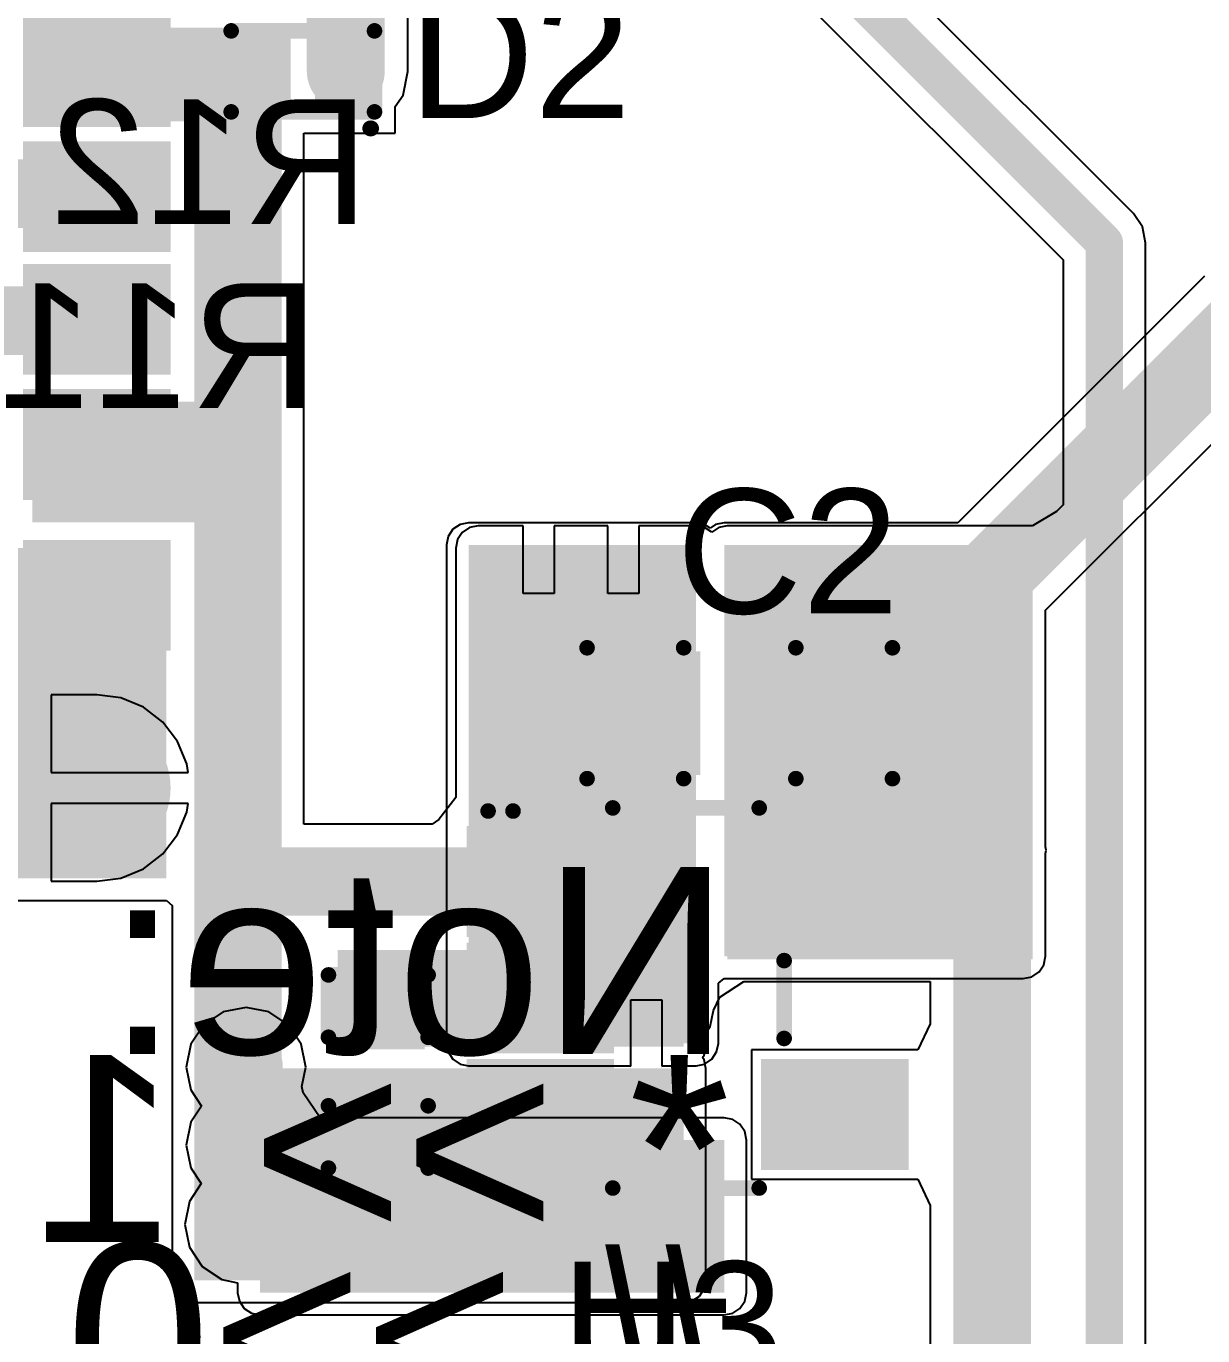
# Model space of a CAD drawing. Header units: millimetres. Extents: x -0.71 to 2.98, y -0.65 to 2.9.
# Drawn here: x -0.353 to 0.0246, y 0.8152 to 1.2355 of the extents above; entities that cross this region are included whole.
import ezdxf

# ---------------------------------------------------------------- set-up
doc = ezdxf.new("R2010")
doc.units = ezdxf.units.MM
doc.header["$MEASUREMENT"] = 0
for name, color, linetype in [('BottomLayer', 5, 'Continuous'), ('BottomOverlay', 54, 'Continuous'), ('BottomSolder', 6, 'Continuous'), ('Mechanical2', 216, 'Continuous'), ('MultiLayer', 9, 'Continuous'), ('PadHoleLayer', 156, 'Continuous'), ('TopLayer', 1, 'Continuous'), ('TopOverlay', 2, 'Continuous'), ('TopPaste', 8, 'Continuous'), ('TopSolder', 216, 'Continuous'), ('ViaHoleLayer', 16, 'Continuous')]:
    doc.layers.add(name, color=color, linetype=linetype)
doc.styles.add('Arial', font='', dxfattribs={"height": 0.2})
doc.styles.get('Arial').set_extended_font_data('Arial')

# ---------------------------------------------------------------- blocks, each defined once
blk = doc.blocks.new('U262_061N_4BVC11_192')
at = {"layer": 'BottomLayer'}
h = blk.add_hatch(color=5, dxfattribs=at)
edge = h.paths.add_edge_path()
edge.add_arc((-0.17008, 0.04429), 0.01969, 180, 360)
edge.add_line((-0.15039, 0.04429), (-0.15039, 0.08366))
edge.add_arc((-0.17008, 0.08366), 0.01969, 0, 180)
edge.add_line((-0.18976, 0.08366), (-0.18976, 0.04429))
h = blk.add_hatch(color=5, dxfattribs=at)
edge = h.paths.add_edge_path()
edge.add_arc((0.17008, 0.08366), 0.01969, 0, 180)
edge.add_line((0.15039, 0.08366), (0.15039, 0.04429))
edge.add_arc((0.17008, 0.04429), 0.01969, 180, 360)
edge.add_line((0.18976, 0.04429), (0.18976, 0.08366))
h = blk.add_hatch(color=5, dxfattribs=at)
edge = h.paths.add_edge_path()
edge.add_arc((-0.17008, -0.10335), 0.01969, 180, 360)
edge.add_line((-0.15039, -0.10335), (-0.15039, -0.06398))
edge.add_arc((-0.17008, -0.06398), 0.01969, 0, 180)
edge.add_line((-0.18976, -0.06398), (-0.18976, -0.10335))
h = blk.add_hatch(color=5, dxfattribs=at)
edge = h.paths.add_edge_path()
edge.add_arc((0.17008, -0.06398), 0.01969, 0, 180)
edge.add_line((0.15039, -0.06398), (0.15039, -0.10335))
edge.add_arc((0.17008, -0.10335), 0.01969, 180, 360)
edge.add_line((0.18976, -0.10335), (0.18976, -0.06398))
at = {"layer": 'BottomSolder'}
h = blk.add_hatch(color=6, dxfattribs=at)
edge = h.paths.add_edge_path()
edge.add_arc((-0.17008, 0.04429), 0.02369, 180, 360)
edge.add_line((-0.14639, 0.04429), (-0.14639, 0.08366))
edge.add_arc((-0.17008, 0.08366), 0.02369, 0, 180)
edge.add_line((-0.19376, 0.08366), (-0.19376, 0.04429))
h = blk.add_hatch(color=6, dxfattribs=at)
edge = h.paths.add_edge_path()
edge.add_arc((0.17008, 0.08366), 0.02369, 0, 180)
edge.add_line((0.14639, 0.08366), (0.14639, 0.04429))
edge.add_arc((0.17008, 0.04429), 0.02369, 180, 360)
edge.add_line((0.19376, 0.04429), (0.19376, 0.08366))
h = blk.add_hatch(color=6, dxfattribs=at)
edge = h.paths.add_edge_path()
edge.add_arc((-0.17008, -0.10335), 0.02369, 180, 360)
edge.add_line((-0.14639, -0.10335), (-0.14639, -0.06398))
edge.add_arc((-0.17008, -0.06398), 0.02369, 0, 180)
edge.add_line((-0.19376, -0.06398), (-0.19376, -0.10335))
h = blk.add_hatch(color=6, dxfattribs=at)
edge = h.paths.add_edge_path()
edge.add_arc((0.17008, -0.06398), 0.02369, 0, 180)
edge.add_line((0.14639, -0.06398), (0.14639, -0.10335))
edge.add_arc((0.17008, -0.10335), 0.02369, 180, 360)
edge.add_line((0.19376, -0.10335), (0.19376, -0.06398))
at = {"layer": 'MultiLayer'}
h = blk.add_hatch(color=9, dxfattribs=at)
edge = h.paths.add_edge_path()
edge.add_arc((-0.17008, 0.04429), 0.01969, 180, 360)
edge.add_line((-0.15039, 0.04429), (-0.15039, 0.08366))
edge.add_arc((-0.17008, 0.08366), 0.01969, 0, 180)
edge.add_line((-0.18976, 0.08366), (-0.18976, 0.04429))
h = blk.add_hatch(color=9, dxfattribs=at)
edge = h.paths.add_edge_path()
edge.add_arc((0.17008, 0.08366), 0.01969, 0, 180)
edge.add_line((0.15039, 0.08366), (0.15039, 0.04429))
edge.add_arc((0.17008, 0.04429), 0.01969, 180, 360)
edge.add_line((0.18976, 0.04429), (0.18976, 0.08366))
h = blk.add_hatch(color=9, dxfattribs=at)
edge = h.paths.add_edge_path()
edge.add_arc((-0.17008, -0.10335), 0.01969, 180, 360)
edge.add_line((-0.15039, -0.10335), (-0.15039, -0.06398))
edge.add_arc((-0.17008, -0.06398), 0.01969, 0, 180)
edge.add_line((-0.18976, -0.06398), (-0.18976, -0.10335))
h = blk.add_hatch(color=9, dxfattribs=at)
edge = h.paths.add_edge_path()
edge.add_arc((0.17008, -0.06398), 0.01969, 0, 180)
edge.add_line((0.15039, -0.06398), (0.15039, -0.10335))
edge.add_arc((0.17008, -0.10335), 0.01969, 180, 360)
edge.add_line((0.18976, -0.10335), (0.18976, -0.06398))
at = {"layer": 'PadHoleLayer'}
h = blk.add_hatch(color=156, dxfattribs=at)
edge = h.paths.add_edge_path()
edge.add_arc((-0.17008, 0.04626), 0.00984, 180, 360)
edge.add_line((-0.16024, 0.04626), (-0.16024, 0.08169))
edge.add_arc((-0.17008, 0.08169), 0.00984, 0, 180)
edge.add_line((-0.17992, 0.08169), (-0.17992, 0.04626))
h = blk.add_hatch(color=156, dxfattribs=at)
edge = h.paths.add_edge_path()
edge.add_arc((0.17008, 0.04626), 0.00984, 180, 360)
edge.add_line((0.17992, 0.04626), (0.17992, 0.08169))
edge.add_arc((0.17008, 0.08169), 0.00984, 0, 180)
edge.add_line((0.16024, 0.08169), (0.16024, 0.04626))
h = blk.add_hatch(color=156, dxfattribs=at)
edge = h.paths.add_edge_path()
edge.add_arc((-0.17008, -0.10138), 0.00984, 180, 360)
edge.add_line((-0.16024, -0.10138), (-0.16024, -0.06594))
edge.add_arc((-0.17008, -0.06594), 0.00984, 0, 180)
edge.add_line((-0.17992, -0.06594), (-0.17992, -0.10138))
h = blk.add_hatch(color=156, dxfattribs=at)
edge = h.paths.add_edge_path()
edge.add_arc((0.17008, -0.10138), 0.00984, 180, 360)
edge.add_line((0.17992, -0.10138), (0.17992, -0.06594))
edge.add_arc((0.17008, -0.06594), 0.00984, 0, 180)
edge.add_line((0.16024, -0.06594), (0.16024, -0.10138))
at = {"layer": 'TopLayer'}
h = blk.add_hatch(color=1, dxfattribs=at)
edge = h.paths.add_edge_path()
edge.add_arc((-0.17008, 0.04429), 0.01969, 180, 360)
edge.add_line((-0.15039, 0.04429), (-0.15039, 0.08366))
edge.add_arc((-0.17008, 0.08366), 0.01969, 0, 180)
edge.add_line((-0.18976, 0.08366), (-0.18976, 0.04429))
for points in [[(-0.12205, 0.10335), (-0.09449, 0.10335), (-0.09449, 0.06398), (-0.12205, 0.06398)], [(-0.07362, 0.10335), (-0.04606, 0.10335), (-0.04606, 0.06398), (-0.07362, 0.06398)], [(-0.03346, 0.10335), (-0.00591, 0.10335), (-0.00591, 0.06398), (-0.03346, 0.06398)], [(0.03346, 0.06398), (0.00591, 0.06398), (0.00591, 0.10335), (0.03346, 0.10335)], [(0.07362, 0.06398), (0.04606, 0.06398), (0.04606, 0.10335), (0.07362, 0.10335)], [(0.09449, 0.10335), (0.12205, 0.10335), (0.12205, 0.06398), (0.09449, 0.06398)]]:
    blk.add_hatch(color=1, dxfattribs=at).paths.add_polyline_path(points)
h = blk.add_hatch(color=1, dxfattribs=at)
edge = h.paths.add_edge_path()
edge.add_arc((0.17008, 0.08366), 0.01969, 0, 180)
edge.add_line((0.15039, 0.08366), (0.15039, 0.04429))
edge.add_arc((0.17008, 0.04429), 0.01969, 180, 360)
edge.add_line((0.18976, 0.04429), (0.18976, 0.08366))
h = blk.add_hatch(color=1, dxfattribs=at)
edge = h.paths.add_edge_path()
edge.add_arc((-0.17008, -0.10335), 0.01969, 180, 360)
edge.add_line((-0.15039, -0.10335), (-0.15039, -0.06398))
edge.add_arc((-0.17008, -0.06398), 0.01969, 0, 180)
edge.add_line((-0.18976, -0.06398), (-0.18976, -0.10335))
h = blk.add_hatch(color=1, dxfattribs=at)
edge = h.paths.add_edge_path()
edge.add_arc((0.17008, -0.06398), 0.01969, 0, 180)
edge.add_line((0.15039, -0.06398), (0.15039, -0.10335))
edge.add_arc((0.17008, -0.10335), 0.01969, 180, 360)
edge.add_line((0.18976, -0.10335), (0.18976, -0.06398))
at = {"layer": 'TopPaste'}
for points in [[(-0.12205, 0.10335), (-0.09449, 0.10335), (-0.09449, 0.06398), (-0.12205, 0.06398)], [(-0.07362, 0.10335), (-0.04606, 0.10335), (-0.04606, 0.06398), (-0.07362, 0.06398)], [(-0.03346, 0.10335), (-0.00591, 0.10335), (-0.00591, 0.06398), (-0.03346, 0.06398)], [(0.03346, 0.06398), (0.00591, 0.06398), (0.00591, 0.10335), (0.03346, 0.10335)], [(0.07362, 0.06398), (0.04606, 0.06398), (0.04606, 0.10335), (0.07362, 0.10335)], [(0.09449, 0.10335), (0.12205, 0.10335), (0.12205, 0.06398), (0.09449, 0.06398)]]:
    blk.add_hatch(color=8, dxfattribs=at).paths.add_polyline_path(points)
at = {"layer": 'TopSolder'}
h = blk.add_hatch(color=216, dxfattribs=at)
edge = h.paths.add_edge_path()
edge.add_arc((-0.17008, 0.04429), 0.02369, 180, 360)
edge.add_line((-0.14639, 0.04429), (-0.14639, 0.08366))
edge.add_arc((-0.17008, 0.08366), 0.02369, 0, 180)
edge.add_line((-0.19376, 0.08366), (-0.19376, 0.04429))
for points in [[(-0.12605, 0.10735), (-0.09049, 0.10735), (-0.09049, 0.05998), (-0.12605, 0.05998)], [(-0.07762, 0.10735), (-0.04206, 0.10735), (-0.04206, 0.05998), (-0.07762, 0.05998)], [(-0.03746, 0.10735), (-0.00191, 0.10735), (-0.00191, 0.05998), (-0.03746, 0.05998)], [(0.03746, 0.05998), (0.00191, 0.05998), (0.00191, 0.10735), (0.03746, 0.10735)], [(0.07762, 0.05998), (0.04206, 0.05998), (0.04206, 0.10735), (0.07762, 0.10735)], [(0.09049, 0.10735), (0.12605, 0.10735), (0.12605, 0.05998), (0.09049, 0.05998)]]:
    blk.add_hatch(color=216, dxfattribs=at).paths.add_polyline_path(points)
h = blk.add_hatch(color=216, dxfattribs=at)
edge = h.paths.add_edge_path()
edge.add_arc((0.17008, 0.08366), 0.02369, 0, 180)
edge.add_line((0.14639, 0.08366), (0.14639, 0.04429))
edge.add_arc((0.17008, 0.04429), 0.02369, 180, 360)
edge.add_line((0.19376, 0.04429), (0.19376, 0.08366))
h = blk.add_hatch(color=216, dxfattribs=at)
edge = h.paths.add_edge_path()
edge.add_arc((-0.17008, -0.10335), 0.02369, 180, 360)
edge.add_line((-0.14639, -0.10335), (-0.14639, -0.06398))
edge.add_arc((-0.17008, -0.06398), 0.02369, 0, 180)
edge.add_line((-0.19376, -0.06398), (-0.19376, -0.10335))
h = blk.add_hatch(color=216, dxfattribs=at)
edge = h.paths.add_edge_path()
edge.add_arc((0.17008, -0.06398), 0.02369, 0, 180)
edge.add_line((0.14639, -0.06398), (0.14639, -0.10335))
edge.add_arc((0.17008, -0.10335), 0.02369, 180, 360)
edge.add_line((0.19376, -0.10335), (0.19376, -0.06398))
at = {"layer": 'TopOverlay'}
for points, const_width in [([(-0.17808, -0.03701), (-0.17808, 0.01348)], 0.005), ([(0.17808, -0.03701), (0.17808, 0.01348)], 0.005), ([(-0.045, -0.105), (-0.045, -0.05)], 0.01), ([(-0.045, -0.105), (-0.0675, -0.0825)], 0.01), ([(-0.045, -0.105), (-0.0225, -0.0825)], 0.01), ([(0.17808, -0.1374), (-0.17808, -0.1374)], 0.005)]:
    blk.add_lwpolyline(points, dxfattribs=dict(at, const_width=const_width))
for points, const_width in [([(-0.17933, 0.01348, 1), (-0.17683, 0.01348, 1)], 0.0025), ([(0.17683, 0.01348, 1), (0.17933, 0.01348, 1)], 0.0025), ([(-0.17933, -0.03701, 1), (-0.17683, -0.03701, 1)], 0.0025), ([(0.17683, -0.03701, 1), (0.17933, -0.03701, 1)], 0.0025), ([(-0.0475, -0.05, 1), (-0.0425, -0.05, 1)], 0.005), ([(-0.07, -0.0825, 1), (-0.065, -0.0825, 1)], 0.005), ([(-0.025, -0.0825, 1), (-0.02, -0.0825, 1)], 0.005), ([(-0.0475, -0.105, 1), (-0.0425, -0.105, 1)], 0.005), ([(-0.0475, -0.105, 1), (-0.0425, -0.105, 1)], 0.005), ([(-0.0475, -0.105, 1), (-0.0425, -0.105, 1)], 0.005), ([(-0.17933, -0.1374, 1), (-0.17683, -0.1374, 1)], 0.0025), ([(0.17683, -0.1374, 1), (0.17933, -0.1374, 1)], 0.0025)]:
    blk.add_lwpolyline(points, format="xyb", close=True, dxfattribs=dict(at, const_width=const_width))
blk.add_text('Board Edge', height=0.03, dxfattribs=at).set_placement((-0.146, -0.035))
blk = doc.blocks.new('X1SON___0_45_______________224')
at = {"layer": 'TopLayer'}
for points in [[(-0.01969, 0.00984), (-0.00787, 0.00984), (-0.00787, -0.00984), (-0.01969, -0.00984)], [(0.00787, 0.00984), (0.01969, 0.00984), (0.01969, -0.00984), (0.00787, -0.00984)]]:
    blk.add_hatch(color=1, dxfattribs=at).paths.add_polyline_path(points)
at = {"layer": 'TopPaste'}
for points in [[(-0.01969, 0.00984), (-0.00787, 0.00984), (-0.00787, -0.00984), (-0.01969, -0.00984)], [(0.00787, 0.00984), (0.01969, 0.00984), (0.01969, -0.00984), (0.00787, -0.00984)]]:
    blk.add_hatch(color=8, dxfattribs=at).paths.add_polyline_path(points)
at = {"layer": 'TopSolder'}
for points in [[(-0.02369, 0.01384), (-0.00387, 0.01384), (-0.00387, -0.01384), (-0.02369, -0.01384)], [(0.00387, 0.01384), (0.02369, 0.01384), (0.02369, -0.01384), (0.00387, -0.01384)]]:
    blk.add_hatch(color=216, dxfattribs=at).paths.add_polyline_path(points)
at = {"layer": 'TopOverlay'}
for points, const_width in [([(-0.0216, 0.01831, 1), (-0.02194, 0.01831, 1)], 0.005), ([(-0.02319, 0.01831, 1), (-0.02069, 0.01831, 1)], 0.0025), ([(-0.02285, 0.01831, 1), (-0.02035, 0.01831, 1)], 0.0025), ([(-0.02425, 0.013, 1), (-0.02175, 0.013, 1)], 0.0025), ([(-0.02425, 0.013, 1), (-0.02175, 0.013, 1)], 0.0025), ([(0.02175, 0.013, 1), (0.02425, 0.013, 1)], 0.0025), ([(0.02175, 0.013, 1), (0.02425, 0.013, 1)], 0.0025), ([(-0.02425, -0.013, 1), (-0.02175, -0.013, 1)], 0.0025), ([(-0.02425, -0.013, 1), (-0.02175, -0.013, 1)], 0.0025), ([(0.02175, -0.013, 1), (0.02425, -0.013, 1)], 0.0025), ([(0.02175, -0.013, 1), (0.02425, -0.013, 1)], 0.0025)]:
    blk.add_lwpolyline(points, format="xyb", close=True, dxfattribs=dict(at, const_width=const_width))
at = {"layer": 'TopOverlay', "const_width": 0.005}
for points in [[(0.023, 0.013), (-0.023, 0.013)], [(-0.023, 0.013), (-0.023, -0.013)], [(0.023, 0.013), (0.023, -0.013)], [(0.023, -0.013), (-0.023, -0.013)]]:
    blk.add_lwpolyline(points, dxfattribs=at)
blk = doc.blocks.new('CAP_0402_246')
at = {"layer": 'TopLayer'}
for points in [[(-0.0275, -0.0125), (-0.0275, 0.0125), (-0.0095, 0.0125), (-0.0095, -0.0125)], [(0.0095, -0.0125), (0.0095, 0.0125), (0.0275, 0.0125), (0.0275, -0.0125)]]:
    blk.add_hatch(color=1, dxfattribs=at).paths.add_polyline_path(points)
at = {"layer": 'TopPaste'}
for points in [[(-0.0275, -0.0125), (-0.0275, 0.0125), (-0.0095, 0.0125), (-0.0095, -0.0125)], [(0.0095, -0.0125), (0.0095, 0.0125), (0.0275, 0.0125), (0.0275, -0.0125)]]:
    blk.add_hatch(color=8, dxfattribs=at).paths.add_polyline_path(points)
at = {"layer": 'TopSolder'}
for points in [[(-0.02986, -0.01486), (-0.02986, 0.01486), (-0.00714, 0.01486), (-0.00714, -0.01486)], [(0.00714, -0.01486), (0.00714, 0.01486), (0.02986, 0.01486), (0.02986, -0.01486)]]:
    blk.add_hatch(color=216, dxfattribs=at).paths.add_polyline_path(points)
at = {"layer": 'TopOverlay', "const_width": 0.005}
for points in [[(-0.031, 0.016), (-0.031, -0.016)], [(-0.031, 0.016), (-0.011, 0.016)], [(0.011, 0.016), (0.031, 0.016)], [(0.031, 0.016), (0.031, -0.016)], [(-0.031, -0.016), (-0.011, -0.016)], [(0.011, -0.016), (0.031, -0.016)]]:
    blk.add_lwpolyline(points, dxfattribs=at)
at = {"layer": 'TopOverlay', "const_width": 0.0025}
for points in [[(-0.03225, 0.016, 1), (-0.02975, 0.016, 1)], [(-0.03225, 0.016, 1), (-0.02975, 0.016, 1)], [(-0.01225, 0.016, 1), (-0.00975, 0.016, 1)], [(0.00975, 0.016, 1), (0.01225, 0.016, 1)], [(0.02975, 0.016, 1), (0.03225, 0.016, 1)], [(0.02975, 0.016, 1), (0.03225, 0.016, 1)], [(-0.03225, -0.016, 1), (-0.02975, -0.016, 1)], [(-0.03225, -0.016, 1), (-0.02975, -0.016, 1)], [(-0.01225, -0.016, 1), (-0.00975, -0.016, 1)], [(0.00975, -0.016, 1), (0.01225, -0.016, 1)], [(0.02975, -0.016, 1), (0.03225, -0.016, 1)], [(0.02975, -0.016, 1), (0.03225, -0.016, 1)]]:
    blk.add_lwpolyline(points, format="xyb", close=True, dxfattribs=at)
blk = doc.blocks.new('SOT_25_252')
at = {"layer": 'TopLayer'}
for points in [[(-0.06693, 0.05118), (-0.02756, 0.05118), (-0.02756, 0.02362), (-0.06693, 0.02362)], [(0.02756, 0.05118), (0.06693, 0.05118), (0.06693, 0.02362), (0.02756, 0.02362)], [(-0.06693, 0.01378), (-0.02756, 0.01378), (-0.02756, -0.01378), (-0.06693, -0.01378)], [(-0.06693, -0.02362), (-0.02756, -0.02362), (-0.02756, -0.05118), (-0.06693, -0.05118)], [(0.02756, -0.02362), (0.06693, -0.02362), (0.06693, -0.05118), (0.02756, -0.05118)]]:
    blk.add_hatch(color=1, dxfattribs=at).paths.add_polyline_path(points)
at = {"layer": 'TopPaste'}
for points in [[(-0.06693, 0.05118), (-0.02756, 0.05118), (-0.02756, 0.02362), (-0.06693, 0.02362)], [(0.02756, 0.05118), (0.06693, 0.05118), (0.06693, 0.02362), (0.02756, 0.02362)], [(-0.06693, 0.01378), (-0.02756, 0.01378), (-0.02756, -0.01378), (-0.06693, -0.01378)], [(-0.06693, -0.02362), (-0.02756, -0.02362), (-0.02756, -0.05118), (-0.06693, -0.05118)], [(0.02756, -0.02362), (0.06693, -0.02362), (0.06693, -0.05118), (0.02756, -0.05118)]]:
    blk.add_hatch(color=8, dxfattribs=at).paths.add_polyline_path(points)
at = {"layer": 'TopSolder'}
for points in [[(-0.07093, 0.05518), (-0.02356, 0.05518), (-0.02356, 0.01962), (-0.07093, 0.01962)], [(0.02356, 0.05518), (0.07093, 0.05518), (0.07093, 0.01962), (0.02356, 0.01962)], [(-0.07093, 0.01778), (-0.02356, 0.01778), (-0.02356, -0.01778), (-0.07093, -0.01778)], [(-0.07093, -0.01962), (-0.02356, -0.01962), (-0.02356, -0.05518), (-0.07093, -0.05518)], [(0.02356, -0.01962), (0.07093, -0.01962), (0.07093, -0.05518), (0.02356, -0.05518)]]:
    blk.add_hatch(color=216, dxfattribs=at).paths.add_polyline_path(points)
at = {"layer": 'TopOverlay'}
for points, const_width in [([(-0.056, 0.06, 1), (-0.064, 0.06, 1)], 0.005), ([(-0.02525, 0.061, 1), (-0.02275, 0.061, 1)], 0.0025), ([(0.02175, 0.061, 1), (0.02425, 0.061, 1)], 0.0025), ([(-0.06525, 0.06, 1), (-0.06275, 0.06, 1)], 0.0025), ([(-0.05725, 0.06, 1), (-0.05475, 0.06, 1)], 0.0025), ([(0.02975, 0.012, 1), (0.03225, 0.012, 1)], 0.0025), ([(0.02975, -0.013, 1), (0.03225, -0.013, 1)], 0.0025), ([(-0.02525, -0.061, 1), (-0.02275, -0.061, 1)], 0.0025), ([(0.02175, -0.061, 1), (0.02425, -0.061, 1)], 0.0025)]:
    blk.add_lwpolyline(points, format="xyb", close=True, dxfattribs=dict(at, const_width=const_width))
at = {"layer": 'TopOverlay', "const_width": 0.005}
for points in [[(-0.024, 0.061), (0.023, 0.061)], [(0.031, -0.013), (0.031, 0.012)], [(-0.024, -0.061), (0.023, -0.061)]]:
    blk.add_lwpolyline(points, dxfattribs=at)
blk = doc.blocks.new('C___0603_334')
at = {"layer": 'TopLayer'}
for points in [[(-0.015, 0.0175), (-0.015, -0.0175), (-0.045, -0.0175), (-0.045, 0.0175)], [(0.045, 0.0175), (0.045, -0.0175), (0.015, -0.0175), (0.015, 0.0175)]]:
    blk.add_hatch(color=1, dxfattribs=at).paths.add_polyline_path(points)
at = {"layer": 'TopPaste'}
for points in [[(-0.015, 0.0175), (-0.015, -0.0175), (-0.045, -0.0175), (-0.045, 0.0175)], [(0.045, 0.0175), (0.045, -0.0175), (0.015, -0.0175), (0.015, 0.0175)]]:
    blk.add_hatch(color=8, dxfattribs=at).paths.add_polyline_path(points)
at = {"layer": 'TopSolder'}
for points in [[(-0.01264, 0.01986), (-0.01264, -0.01986), (-0.04736, -0.01986), (-0.04736, 0.01986)], [(0.04736, 0.01986), (0.04736, -0.01986), (0.01264, -0.01986), (0.01264, 0.01986)]]:
    blk.add_hatch(color=216, dxfattribs=at).paths.add_polyline_path(points)
at = {"layer": 'TopOverlay', "const_width": 0.005}
for points in [[(-0.049, 0.021), (-0.049, -0.021)], [(-0.018, 0.021), (-0.049, 0.021)], [(0.049, 0.021), (0.018, 0.021)], [(0.049, 0.021), (0.049, -0.021)], [(-0.018, -0.021), (-0.049, -0.021)], [(0.049, -0.021), (0.018, -0.021)]]:
    blk.add_lwpolyline(points, dxfattribs=at)
at = {"layer": 'TopOverlay', "const_width": 0.0025}
for points in [[(-0.05025, 0.021, 1), (-0.04775, 0.021, 1)], [(-0.05025, 0.021, 1), (-0.04775, 0.021, 1)], [(-0.01925, 0.021, 1), (-0.01675, 0.021, 1)], [(0.01675, 0.021, 1), (0.01925, 0.021, 1)], [(0.04775, 0.021, 1), (0.05025, 0.021, 1)], [(0.04775, 0.021, 1), (0.05025, 0.021, 1)], [(-0.05025, -0.021, 1), (-0.04775, -0.021, 1)], [(-0.05025, -0.021, 1), (-0.04775, -0.021, 1)], [(-0.01925, -0.021, 1), (-0.01675, -0.021, 1)], [(0.01675, -0.021, 1), (0.01925, -0.021, 1)], [(0.04775, -0.021, 1), (0.05025, -0.021, 1)], [(0.04775, -0.021, 1), (0.05025, -0.021, 1)]]:
    blk.add_lwpolyline(points, format="xyb", close=True, dxfattribs=at)

msp = doc.modelspace()

# ---------------------------------------------------------------- hatches: boundary and pattern name
at = {"layer": 'BottomLayer'}
for points in [[(-0.211, 0.909), (-0.138, 0.909), (-0.138, 1.069), (-0.211, 1.069)], [(-0.129, 0.937), (-0.033, 0.937), (-0.033, 1.069), (-0.129, 1.069)], [(-0.278, 0.829), (-0.129, 0.829), (-0.129, 0.878), (-0.278, 0.878)]]:
    msp.add_hatch(color=5, dxfattribs=at).paths.add_polyline_path(points)
h = msp.add_hatch(color=5, dxfattribs=at)
edge = h.paths.add_edge_path()
edge.add_arc((-0.18853, 1.05347), 0.01181, 0, 360)
h = msp.add_hatch(color=5, dxfattribs=at)
edge = h.paths.add_edge_path()
edge.add_arc((-0.16136, 1.05347), 0.01181, 0, 360)
h = msp.add_hatch(color=5, dxfattribs=at)
edge = h.paths.add_edge_path()
edge.add_arc((-0.10647, 1.05395), 0.01181, 0, 360)
h = msp.add_hatch(color=5, dxfattribs=at)
edge = h.paths.add_edge_path()
edge.add_arc((-0.08145, 1.05395), 0.01181, 0, 360)
h = msp.add_hatch(color=5, dxfattribs=at)
edge = h.paths.add_edge_path()
edge.add_arc((-0.056, 1.05347), 0.01181, 0, 360)
h = msp.add_hatch(color=5, dxfattribs=at)
edge = h.paths.add_edge_path()
edge.add_arc((-0.18853, 1.02842), 0.01181, 0, 360)
h = msp.add_hatch(color=5, dxfattribs=at)
edge = h.paths.add_edge_path()
edge.add_arc((-0.05647, 1.02808), 0.01181, 0, 360)
h = msp.add_hatch(color=5, dxfattribs=at)
edge = h.paths.add_edge_path()
edge.add_arc((-0.18853, 1.00336), 0.01181, 0, 360)
h = msp.add_hatch(color=5, dxfattribs=at)
edge = h.paths.add_edge_path()
edge.add_arc((-0.05647, 1.00269), 0.01181, 0, 360)
h = msp.add_hatch(color=5, dxfattribs=at)
edge = h.paths.add_edge_path()
edge.add_arc((-0.05653, 0.9773), 0.01181, 0, 360)
h = msp.add_hatch(color=5, dxfattribs=at)
edge = h.paths.add_edge_path()
edge.add_arc((-0.057, 0.95191), 0.01181, 0, 360)
h = msp.add_hatch(color=5, dxfattribs=at)
edge = h.paths.add_edge_path()
edge.add_arc((-0.154, 0.923), 0.01181, 0, 360)
h = msp.add_hatch(color=5, dxfattribs=at)
edge = h.paths.add_edge_path()
edge.add_arc((-0.28245, 0.90142), 0.01181, 0, 360)
h = msp.add_hatch(color=5, dxfattribs=at)
edge = h.paths.add_edge_path()
edge.add_arc((-0.28245, 0.8764), 0.01181, 0, 360)
h = msp.add_hatch(color=5, dxfattribs=at)
edge = h.paths.add_edge_path()
edge.add_arc((-0.28292, 0.85095), 0.01181, 0, 360)
h = msp.add_hatch(color=5, dxfattribs=at)
edge = h.paths.add_edge_path()
edge.add_arc((-0.25747, 0.85047), 0.01181, 0, 360)
h = msp.add_hatch(color=5, dxfattribs=at)
edge = h.paths.add_edge_path()
edge.add_arc((-0.23245, 0.85047), 0.01181, 0, 360)
h = msp.add_hatch(color=5, dxfattribs=at)
edge = h.paths.add_edge_path()
edge.add_arc((-0.20742, 0.85047), 0.01181, 0, 360)
h = msp.add_hatch(color=5, dxfattribs=at)
edge = h.paths.add_edge_path()
edge.add_arc((-0.18239, 0.85047), 0.01181, 0, 360)
h = msp.add_hatch(color=5, dxfattribs=at)
edge = h.paths.add_edge_path()
edge.add_arc((-0.15736, 0.85047), 0.01181, 0, 360)
at = {"layer": 'BottomSolder'}
h = msp.add_hatch(color=6, dxfattribs=at)
edge = h.paths.add_edge_path()
edge.add_arc((-0.18853, 1.05347), 0.00791, 0, 360)
h = msp.add_hatch(color=6, dxfattribs=at)
edge = h.paths.add_edge_path()
edge.add_arc((-0.16136, 1.05347), 0.00791, 0, 360)
h = msp.add_hatch(color=6, dxfattribs=at)
edge = h.paths.add_edge_path()
edge.add_arc((-0.10647, 1.05395), 0.00791, 0, 360)
h = msp.add_hatch(color=6, dxfattribs=at)
edge = h.paths.add_edge_path()
edge.add_arc((-0.08145, 1.05395), 0.00791, 0, 360)
h = msp.add_hatch(color=6, dxfattribs=at)
edge = h.paths.add_edge_path()
edge.add_arc((-0.056, 1.05347), 0.00791, 0, 360)
h = msp.add_hatch(color=6, dxfattribs=at)
edge = h.paths.add_edge_path()
edge.add_arc((-0.18853, 1.02842), 0.00791, 0, 360)
h = msp.add_hatch(color=6, dxfattribs=at)
edge = h.paths.add_edge_path()
edge.add_arc((-0.05647, 1.02808), 0.00791, 0, 360)
h = msp.add_hatch(color=6, dxfattribs=at)
edge = h.paths.add_edge_path()
edge.add_arc((-0.18853, 1.00336), 0.00791, 0, 360)
h = msp.add_hatch(color=6, dxfattribs=at)
edge = h.paths.add_edge_path()
edge.add_arc((-0.05647, 1.00269), 0.00791, 0, 360)
h = msp.add_hatch(color=6, dxfattribs=at)
edge = h.paths.add_edge_path()
edge.add_arc((-0.05653, 0.9773), 0.00791, 0, 360)
h = msp.add_hatch(color=6, dxfattribs=at)
edge = h.paths.add_edge_path()
edge.add_arc((-0.057, 0.95191), 0.00791, 0, 360)
h = msp.add_hatch(color=6, dxfattribs=at)
edge = h.paths.add_edge_path()
edge.add_arc((-0.154, 0.923), 0.00791, 0, 360)
h = msp.add_hatch(color=6, dxfattribs=at)
edge = h.paths.add_edge_path()
edge.add_arc((-0.28245, 0.90142), 0.00791, 0, 360)
h = msp.add_hatch(color=6, dxfattribs=at)
edge = h.paths.add_edge_path()
edge.add_arc((-0.28245, 0.8764), 0.00791, 0, 360)
h = msp.add_hatch(color=6, dxfattribs=at)
edge = h.paths.add_edge_path()
edge.add_arc((-0.28292, 0.85095), 0.00791, 0, 360)
h = msp.add_hatch(color=6, dxfattribs=at)
edge = h.paths.add_edge_path()
edge.add_arc((-0.25747, 0.85047), 0.00791, 0, 360)
h = msp.add_hatch(color=6, dxfattribs=at)
edge = h.paths.add_edge_path()
edge.add_arc((-0.23245, 0.85047), 0.00791, 0, 360)
h = msp.add_hatch(color=6, dxfattribs=at)
edge = h.paths.add_edge_path()
edge.add_arc((-0.20742, 0.85047), 0.00791, 0, 360)
h = msp.add_hatch(color=6, dxfattribs=at)
edge = h.paths.add_edge_path()
edge.add_arc((-0.18239, 0.85047), 0.00791, 0, 360)
h = msp.add_hatch(color=6, dxfattribs=at)
edge = h.paths.add_edge_path()
edge.add_arc((-0.15736, 0.85047), 0.00791, 0, 360)
at = {"layer": 'TopLayer'}
for points in [[(-0.352, 1.205), (-0.271, 1.205), (-0.271, 1.235), (-0.352, 1.235)], [(-0.352, 1.207), (-0.304, 1.207), (-0.304, 1.235), (-0.352, 1.235)], [(-0.299, 0.833), (-0.271, 0.833), (-0.271, 1.221), (-0.299, 1.221)], [(-0.351, 1.07631), (-0.271, 1.07631), (-0.271, 1.115), (-0.351, 1.115)], [(-0.52, 0.962), (-0.308, 0.962), (-0.308, 1.068), (-0.52, 1.068)], [(-0.208, 0.988), (-0.138, 0.988), (-0.138, 1.068), (-0.208, 1.068)], [(-0.128, 0.936), (-0.03, 0.936), (-0.03, 1.068), (-0.128, 1.068)], [(-0.253, 0.908), (-0.142, 0.908), (-0.142, 0.939), (-0.253, 0.939)], [(-0.285, 0.833), (-0.142, 0.833), (-0.142, 0.901), (-0.285, 0.901)]]:
    msp.add_hatch(color=1, dxfattribs=at).paths.add_polyline_path(points)
h = msp.add_hatch(color=1, dxfattribs=at)
edge = h.paths.add_edge_path()
edge.add_arc((-0.18853, 1.05347), 0.01181, 0, 360)
h = msp.add_hatch(color=1, dxfattribs=at)
edge = h.paths.add_edge_path()
edge.add_arc((-0.16136, 1.05347), 0.01181, 0, 360)
h = msp.add_hatch(color=1, dxfattribs=at)
edge = h.paths.add_edge_path()
edge.add_arc((-0.10647, 1.05395), 0.01181, 0, 360)
h = msp.add_hatch(color=1, dxfattribs=at)
edge = h.paths.add_edge_path()
edge.add_arc((-0.08145, 1.05395), 0.01181, 0, 360)
h = msp.add_hatch(color=1, dxfattribs=at)
edge = h.paths.add_edge_path()
edge.add_arc((-0.056, 1.05347), 0.01181, 0, 360)
h = msp.add_hatch(color=1, dxfattribs=at)
edge = h.paths.add_edge_path()
edge.add_arc((-0.18853, 1.02842), 0.01181, 0, 360)
h = msp.add_hatch(color=1, dxfattribs=at)
edge = h.paths.add_edge_path()
edge.add_arc((-0.05647, 1.02808), 0.01181, 0, 360)
h = msp.add_hatch(color=1, dxfattribs=at)
edge = h.paths.add_edge_path()
edge.add_arc((-0.18853, 1.00336), 0.01181, 0, 360)
h = msp.add_hatch(color=1, dxfattribs=at)
edge = h.paths.add_edge_path()
edge.add_arc((-0.05647, 1.00269), 0.01181, 0, 360)
h = msp.add_hatch(color=1, dxfattribs=at)
edge = h.paths.add_edge_path()
edge.add_arc((-0.05653, 0.9773), 0.01181, 0, 360)
h = msp.add_hatch(color=1, dxfattribs=at)
edge = h.paths.add_edge_path()
edge.add_arc((-0.057, 0.95191), 0.01181, 0, 360)
h = msp.add_hatch(color=1, dxfattribs=at)
edge = h.paths.add_edge_path()
edge.add_arc((-0.154, 0.923), 0.01181, 0, 360)
h = msp.add_hatch(color=1, dxfattribs=at)
edge = h.paths.add_edge_path()
edge.add_arc((-0.28245, 0.90142), 0.01181, 0, 360)
h = msp.add_hatch(color=1, dxfattribs=at)
edge = h.paths.add_edge_path()
edge.add_arc((-0.28245, 0.8764), 0.01181, 0, 360)
h = msp.add_hatch(color=1, dxfattribs=at)
edge = h.paths.add_edge_path()
edge.add_arc((-0.28292, 0.85095), 0.01181, 0, 360)
h = msp.add_hatch(color=1, dxfattribs=at)
edge = h.paths.add_edge_path()
edge.add_arc((-0.25747, 0.85047), 0.01181, 0, 360)
h = msp.add_hatch(color=1, dxfattribs=at)
edge = h.paths.add_edge_path()
edge.add_arc((-0.23245, 0.85047), 0.01181, 0, 360)
h = msp.add_hatch(color=1, dxfattribs=at)
edge = h.paths.add_edge_path()
edge.add_arc((-0.20742, 0.85047), 0.01181, 0, 360)
h = msp.add_hatch(color=1, dxfattribs=at)
edge = h.paths.add_edge_path()
edge.add_arc((-0.18239, 0.85047), 0.01181, 0, 360)
h = msp.add_hatch(color=1, dxfattribs=at)
edge = h.paths.add_edge_path()
edge.add_arc((-0.15736, 0.85047), 0.01181, 0, 360)
at = {"layer": 'TopSolder'}
h = msp.add_hatch(color=216, dxfattribs=at)
edge = h.paths.add_edge_path()
edge.add_arc((-0.18853, 1.05347), 0.00791, 0, 360)
h = msp.add_hatch(color=216, dxfattribs=at)
edge = h.paths.add_edge_path()
edge.add_arc((-0.16136, 1.05347), 0.00791, 0, 360)
h = msp.add_hatch(color=216, dxfattribs=at)
edge = h.paths.add_edge_path()
edge.add_arc((-0.10647, 1.05395), 0.00791, 0, 360)
h = msp.add_hatch(color=216, dxfattribs=at)
edge = h.paths.add_edge_path()
edge.add_arc((-0.08145, 1.05395), 0.00791, 0, 360)
h = msp.add_hatch(color=216, dxfattribs=at)
edge = h.paths.add_edge_path()
edge.add_arc((-0.056, 1.05347), 0.00791, 0, 360)
h = msp.add_hatch(color=216, dxfattribs=at)
edge = h.paths.add_edge_path()
edge.add_arc((-0.18853, 1.02842), 0.00791, 0, 360)
h = msp.add_hatch(color=216, dxfattribs=at)
edge = h.paths.add_edge_path()
edge.add_arc((-0.05647, 1.02808), 0.00791, 0, 360)
h = msp.add_hatch(color=216, dxfattribs=at)
edge = h.paths.add_edge_path()
edge.add_arc((-0.18853, 1.00336), 0.00791, 0, 360)
h = msp.add_hatch(color=216, dxfattribs=at)
edge = h.paths.add_edge_path()
edge.add_arc((-0.05647, 1.00269), 0.00791, 0, 360)
h = msp.add_hatch(color=216, dxfattribs=at)
edge = h.paths.add_edge_path()
edge.add_arc((-0.05653, 0.9773), 0.00791, 0, 360)
h = msp.add_hatch(color=216, dxfattribs=at)
edge = h.paths.add_edge_path()
edge.add_arc((-0.057, 0.95191), 0.00791, 0, 360)
h = msp.add_hatch(color=216, dxfattribs=at)
edge = h.paths.add_edge_path()
edge.add_arc((-0.154, 0.923), 0.00791, 0, 360)
h = msp.add_hatch(color=216, dxfattribs=at)
edge = h.paths.add_edge_path()
edge.add_arc((-0.28245, 0.90142), 0.00791, 0, 360)
h = msp.add_hatch(color=216, dxfattribs=at)
edge = h.paths.add_edge_path()
edge.add_arc((-0.28245, 0.8764), 0.00791, 0, 360)
h = msp.add_hatch(color=216, dxfattribs=at)
edge = h.paths.add_edge_path()
edge.add_arc((-0.28292, 0.85095), 0.00791, 0, 360)
h = msp.add_hatch(color=216, dxfattribs=at)
edge = h.paths.add_edge_path()
edge.add_arc((-0.25747, 0.85047), 0.00791, 0, 360)
h = msp.add_hatch(color=216, dxfattribs=at)
edge = h.paths.add_edge_path()
edge.add_arc((-0.23245, 0.85047), 0.00791, 0, 360)
h = msp.add_hatch(color=216, dxfattribs=at)
edge = h.paths.add_edge_path()
edge.add_arc((-0.20742, 0.85047), 0.00791, 0, 360)
h = msp.add_hatch(color=216, dxfattribs=at)
edge = h.paths.add_edge_path()
edge.add_arc((-0.18239, 0.85047), 0.00791, 0, 360)
h = msp.add_hatch(color=216, dxfattribs=at)
edge = h.paths.add_edge_path()
edge.add_arc((-0.15736, 0.85047), 0.00791, 0, 360)
at = {"layer": 'ViaHoleLayer'}
h = msp.add_hatch(color=16, dxfattribs=at)
edge = h.paths.add_edge_path()
edge.add_arc((-0.18853, 1.05347), 0.00591, 0, 360)
h = msp.add_hatch(color=16, dxfattribs=at)
edge = h.paths.add_edge_path()
edge.add_arc((-0.16136, 1.05347), 0.00591, 0, 360)
h = msp.add_hatch(color=16, dxfattribs=at)
edge = h.paths.add_edge_path()
edge.add_arc((-0.10647, 1.05395), 0.00591, 0, 360)
h = msp.add_hatch(color=16, dxfattribs=at)
edge = h.paths.add_edge_path()
edge.add_arc((-0.08145, 1.05395), 0.00591, 0, 360)
h = msp.add_hatch(color=16, dxfattribs=at)
edge = h.paths.add_edge_path()
edge.add_arc((-0.056, 1.05347), 0.00591, 0, 360)
h = msp.add_hatch(color=16, dxfattribs=at)
edge = h.paths.add_edge_path()
edge.add_arc((-0.18853, 1.02842), 0.00591, 0, 360)
h = msp.add_hatch(color=16, dxfattribs=at)
edge = h.paths.add_edge_path()
edge.add_arc((-0.05647, 1.02808), 0.00591, 0, 360)
h = msp.add_hatch(color=16, dxfattribs=at)
edge = h.paths.add_edge_path()
edge.add_arc((-0.18853, 1.00336), 0.00591, 0, 360)
h = msp.add_hatch(color=16, dxfattribs=at)
edge = h.paths.add_edge_path()
edge.add_arc((-0.05647, 1.00269), 0.00591, 0, 360)
h = msp.add_hatch(color=16, dxfattribs=at)
edge = h.paths.add_edge_path()
edge.add_arc((-0.05653, 0.9773), 0.00591, 0, 360)
h = msp.add_hatch(color=16, dxfattribs=at)
edge = h.paths.add_edge_path()
edge.add_arc((-0.057, 0.95191), 0.00591, 0, 360)
h = msp.add_hatch(color=16, dxfattribs=at)
edge = h.paths.add_edge_path()
edge.add_arc((-0.154, 0.923), 0.00591, 0, 360)
h = msp.add_hatch(color=16, dxfattribs=at)
edge = h.paths.add_edge_path()
edge.add_arc((-0.28245, 0.90142), 0.00591, 0, 360)
h = msp.add_hatch(color=16, dxfattribs=at)
edge = h.paths.add_edge_path()
edge.add_arc((-0.28245, 0.8764), 0.00591, 0, 360)
h = msp.add_hatch(color=16, dxfattribs=at)
edge = h.paths.add_edge_path()
edge.add_arc((-0.28292, 0.85095), 0.00591, 0, 360)
h = msp.add_hatch(color=16, dxfattribs=at)
edge = h.paths.add_edge_path()
edge.add_arc((-0.25747, 0.85047), 0.00591, 0, 360)
h = msp.add_hatch(color=16, dxfattribs=at)
edge = h.paths.add_edge_path()
edge.add_arc((-0.23245, 0.85047), 0.00591, 0, 360)
h = msp.add_hatch(color=16, dxfattribs=at)
edge = h.paths.add_edge_path()
edge.add_arc((-0.20742, 0.85047), 0.00591, 0, 360)
h = msp.add_hatch(color=16, dxfattribs=at)
edge = h.paths.add_edge_path()
edge.add_arc((-0.18239, 0.85047), 0.00591, 0, 360)
h = msp.add_hatch(color=16, dxfattribs=at)
edge = h.paths.add_edge_path()
edge.add_arc((-0.15736, 0.85047), 0.00591, 0, 360)

# ---------------------------------------------------------------- linework, layer by layer
at = {"layer": 'BottomLayer'}
for p, q in [((0.02512, 1.15524), (-0.05398, 1.07614)), ((-0.02586, 1.04802), (0.05422, 1.1281)), ((-0.211, 1.07614), (-0.21373, 1.07559)), ((-0.138, 1.07614), (-0.211, 1.07614)), ((-0.13527, 1.07559), (-0.138, 1.07614)), ((-0.129, 1.07614), (-0.13173, 1.07559)), ((-0.05398, 1.07614), (-0.129, 1.07614)), ((-0.21605, 1.07405), (-0.21759, 1.07173)), ((-0.21373, 1.07559), (-0.21605, 1.07405)), ((-0.1335, 1.07441), (-0.13527, 1.07559)), ((-0.13173, 1.07559), (-0.1335, 1.07441)), ((-0.21759, 1.07173), (-0.21814, 1.069)), ((-0.21814, 1.069), (-0.21814, 0.909)), ((-0.02586, 0.97208), (-0.02586, 1.04802)), ((-0.33034, 1.02094), (-0.34502, 1.02094)), ((-0.34502, 1.02094), (-0.34502, 0.996)), ((-0.32259, 1.01992), (-0.33034, 1.02094)), ((-0.31537, 1.01693), (-0.32259, 1.01992)), ((-0.30917, 1.01217), (-0.31537, 1.01693)), ((-0.30441, 1.00597), (-0.30917, 1.01217)), ((-0.30142, 0.99875), (-0.30441, 1.00597)), ((-0.30106, 0.996), (-0.30142, 0.99875)), ((-0.34502, 0.996), (-0.30106, 0.996)), ((-0.30106, 0.986), (-0.34502, 0.986)), ((-0.34502, 0.986), (-0.34502, 0.96106)), ((-0.30142, 0.98325), (-0.30106, 0.986)), ((-0.30441, 0.97603), (-0.30142, 0.98325)), ((-0.30917, 0.96983), (-0.30441, 0.97603)), ((-0.02565, 0.971), (-0.02586, 0.97208)), ((-0.02586, 0.96992), (-0.02565, 0.971)), ((-0.31537, 0.96507), (-0.30917, 0.96983)), ((-0.02586, 0.937), (-0.02586, 0.96992)), ((-0.32259, 0.96208), (-0.31537, 0.96507)), ((-0.34502, 0.96106), (-0.33034, 0.96106)), ((-0.33034, 0.96106), (-0.32259, 0.96208)), ((-0.02795, 0.93195), (-0.02641, 0.93427)), ((-0.02641, 0.93427), (-0.02586, 0.937)), ((-0.13086, 0.92833), (-0.129, 0.92986)), ((-0.129, 0.92986), (-0.033, 0.92986)), ((-0.033, 0.92986), (-0.03027, 0.93041)), ((-0.03027, 0.93041), (-0.02795, 0.93195)), ((-0.13086, 0.909), (-0.13086, 0.92833)), ((-0.28245, 0.9206), (-0.28979, 0.91914)), ((-0.27511, 0.91914), (-0.28245, 0.9206)), ((-0.159, 0.90176), (-0.159, 0.923)), ((-0.159, 0.923), (-0.149, 0.923)), ((-0.149, 0.923), (-0.149, 0.90176)), ((-0.28979, 0.91914), (-0.29601, 0.91499)), ((-0.26888, 0.91499), (-0.27511, 0.91914)), ((-0.29601, 0.91499), (-0.30017, 0.90876)), ((-0.26473, 0.90876), (-0.26888, 0.91499)), ((-0.30017, 0.90876), (-0.30163, 0.90142)), ((-0.26327, 0.90142), (-0.26473, 0.90876)), ((-0.21814, 0.909), (-0.21759, 0.90627)), ((-0.13141, 0.90627), (-0.13086, 0.909)), ((-0.21759, 0.90627), (-0.21605, 0.90395)), ((-0.21605, 0.90395), (-0.21373, 0.90241)), ((-0.13527, 0.90241), (-0.13295, 0.90395)), ((-0.13295, 0.90395), (-0.13141, 0.90627)), ((-0.30163, 0.90142), (-0.30017, 0.89408)), ((-0.26452, 0.89514), (-0.26327, 0.90142)), ((-0.21373, 0.90241), (-0.211, 0.90186)), ((-0.211, 0.90186), (-0.15954, 0.90186)), ((-0.15954, 0.90186), (-0.159, 0.90176)), ((-0.149, 0.90176), (-0.14846, 0.90186)), ((-0.14846, 0.90186), (-0.138, 0.90186)), ((-0.138, 0.90186), (-0.13527, 0.90241)), ((-0.30017, 0.89408), (-0.29671, 0.88891)), ((-0.26408, 0.89313), (-0.26452, 0.89514)), ((-0.25868, 0.88514), (-0.26408, 0.89313)), ((-0.29671, 0.88891), (-0.30017, 0.88374)), ((-0.30017, 0.88374), (-0.30163, 0.8764)), ((-0.129, 0.88514), (-0.25868, 0.88514)), ((-0.12627, 0.88459), (-0.129, 0.88514)), ((-0.12395, 0.88305), (-0.12627, 0.88459)), ((-0.12241, 0.88073), (-0.12395, 0.88305)), ((-0.12186, 0.878), (-0.12241, 0.88073)), ((-0.30163, 0.8764), (-0.30017, 0.86906)), ((-0.12186, 0.829), (-0.12186, 0.878)), ((-0.30017, 0.86906), (-0.29681, 0.86403)), ((-0.29681, 0.86403), (-0.30064, 0.85829)), ((-0.30064, 0.85829), (-0.3021, 0.85095)), ((-0.3021, 0.85095), (-0.30064, 0.84361)), ((-0.30064, 0.84361), (-0.29648, 0.83739)), ((-0.29648, 0.83739), (-0.29026, 0.83323)), ((-0.29026, 0.83323), (-0.28514, 0.83221)), ((-0.28514, 0.83221), (-0.28514, 0.829)), ((-0.28514, 0.829), (-0.28459, 0.82627)), ((-0.12241, 0.82627), (-0.12186, 0.829)), ((-0.28459, 0.82627), (-0.28305, 0.82395)), ((-0.28305, 0.82395), (-0.28073, 0.82241)), ((-0.12627, 0.82241), (-0.12395, 0.82395)), ((-0.12395, 0.82395), (-0.12241, 0.82627)), ((-0.28073, 0.82241), (-0.278, 0.82186)), ((-0.278, 0.82186), (-0.129, 0.82186)), ((-0.129, 0.82186), (-0.12627, 0.82241))]:
    msp.add_line(p, q, dxfattribs=at)
for points, const_width in [([(-0.081, 1.021), (0.045, 1.147)], 0.025), ([(-0.154, 0.923), (-0.154, 1.04791)], 0.022), ([(-0.081, 1.003), (-0.081, 1.021)], 0.025), ([(-0.056, 0.983), (-0.056, 0.991)], 0.022), ([(-0.056, 0.983), (-0.044, 0.971)], 0.022)]:
    msp.add_lwpolyline(points, dxfattribs=dict(at, const_width=const_width))
for points, const_width in [([(-0.1595, 1.04791, 1), (-0.1485, 1.04791, 1)], 0.011), ([(-0.08725, 1.021, 1), (-0.07475, 1.021, 1)], 0.0125), ([(-0.08725, 1.021, 1), (-0.07475, 1.021, 1)], 0.0125), ([(-0.08725, 1.003, 1), (-0.07475, 1.003, 1)], 0.0125), ([(-0.0615, 0.991, 1), (-0.0505, 0.991, 1)], 0.011), ([(-0.0615, 0.983, 1), (-0.0505, 0.983, 1)], 0.011), ([(-0.0615, 0.983, 1), (-0.0505, 0.983, 1)], 0.011), ([(-0.0495, 0.971, 1), (-0.0385, 0.971, 1)], 0.011), ([(-0.1595, 0.923, 1), (-0.1485, 0.923, 1)], 0.011)]:
    msp.add_lwpolyline(points, format="xyb", close=True, dxfattribs=dict(at, const_width=const_width))
at = {"layer": 'Mechanical2', "const_width": 0.01}
msp.add_lwpolyline([(2.97335, 1.12706, 1), (-0.56996, 1.12706, 1)], format="xyb", close=True, dxfattribs=at)
at = {"layer": 'TopLayer'}
for p, q in [((0.00237, 1.17537), (-0.26275, 1.44049)), ((-0.28537, 1.42563), (-0.02025, 1.16051)), ((-0.23056, 1.221), (-0.23056, 1.269)), ((-0.23207, 1.21339), (-0.23056, 1.221)), ((-0.23454, 1.20971), (-0.23207, 1.21339)), ((-0.23454, 1.20116), (-0.23454, 1.20971)), ((-0.26386, 0.97935), (-0.26386, 1.20116)), ((-0.26386, 1.20116), (-0.25064, 1.20116)), ((-0.25064, 1.20116), (-0.25044, 1.20112)), ((-0.25044, 1.20112), (-0.25024, 1.20116)), ((-0.25024, 1.20116), (-0.23454, 1.20116)), ((0.00525, 1.17107), (0.00237, 1.17537)), ((0.00625, 1.166), (0.00525, 1.17107)), ((0.00625, 0.37749), (0.00625, 1.166)), ((-0.02025, 1.16051), (-0.02025, 1.08193)), ((-0.02025, 1.08193), (-0.02232, 1.07977)), ((-0.02232, 1.07977), (-0.03, 1.07514)), ((-0.21305, 1.07305), (-0.21459, 1.07073)), ((-0.21073, 1.07459), (-0.21305, 1.07305)), ((-0.208, 1.07514), (-0.21073, 1.07459)), ((-0.19353, 1.07514), (-0.208, 1.07514)), ((-0.19353, 1.05347), (-0.19353, 1.07514)), ((-0.16636, 1.07514), (-0.18353, 1.07514)), ((-0.18353, 1.07514), (-0.18353, 1.05347)), ((-0.16636, 1.05347), (-0.16636, 1.07514)), ((-0.138, 1.07514), (-0.15636, 1.07514)), ((-0.15636, 1.07514), (-0.15636, 1.05347)), ((-0.13527, 1.07459), (-0.138, 1.07514)), ((-0.133, 1.07308), (-0.13527, 1.07459)), ((-0.13073, 1.07459), (-0.133, 1.07308)), ((-0.128, 1.07514), (-0.13073, 1.07459)), ((-0.03, 1.07514), (-0.128, 1.07514)), ((-0.21459, 1.07073), (-0.21514, 1.068)), ((-0.21514, 1.068), (-0.21514, 0.988)), ((-0.18353, 1.05347), (-0.19353, 1.05347)), ((-0.15636, 1.05347), (-0.16636, 1.05347)), ((-0.21514, 0.988), (-0.22058, 0.98088)), ((-0.22058, 0.98088), (-0.22267, 0.97935)), ((-0.22267, 0.97935), (-0.26386, 0.97935)), ((-0.45388, 0.95486), (-0.308, 0.95486)), ((-0.308, 0.95486), (-0.30614, 0.95333)), ((-0.30614, 0.95333), (-0.30614, 0.833)), ((-0.13037, 0.9239), (-0.12273, 0.92886)), ((-0.12273, 0.92886), (-0.06288, 0.92886)), ((-0.06288, 0.92886), (-0.06288, 0.91534)), ((-0.13245, 0.91955), (-0.13037, 0.9239)), ((-0.13345, 0.91449), (-0.13245, 0.91955)), ((-0.13486, 0.91238), (-0.13345, 0.91449)), ((-0.13486, 0.908), (-0.13486, 0.91238)), ((-0.06288, 0.91534), (-0.06683, 0.90698)), ((-0.13541, 0.90527), (-0.13486, 0.908)), ((-0.13592, 0.9045), (-0.13541, 0.90527)), ((-0.13541, 0.90373), (-0.13592, 0.9045)), ((-0.13486, 0.901), (-0.13541, 0.90373)), ((-0.07288, 0.90698), (-0.1202, 0.90698)), ((-0.1202, 0.90698), (-0.1202, 0.86542)), ((-0.06683, 0.90698), (-0.07288, 0.90698)), ((-0.13486, 0.833), (-0.13486, 0.901)), ((-0.1202, 0.86542), (-0.07288, 0.86542)), ((-0.07288, 0.86542), (-0.06683, 0.86542)), ((-0.06683, 0.86542), (-0.06288, 0.85705)), ((-0.06288, 0.85705), (-0.06288, 0.52963)), ((-0.30614, 0.833), (-0.30559, 0.83027)), ((-0.13541, 0.83027), (-0.13486, 0.833)), ((-0.30559, 0.83027), (-0.30405, 0.82795)), ((-0.13695, 0.82795), (-0.13541, 0.83027)), ((-0.30405, 0.82795), (-0.30173, 0.82641)), ((-0.30173, 0.82641), (-0.299, 0.82586)), ((-0.299, 0.82586), (-0.142, 0.82586)), ((-0.142, 0.82586), (-0.13927, 0.82641)), ((-0.13927, 0.82641), (-0.13695, 0.82795))]:
    msp.add_line(p, q, dxfattribs=at)
for points, const_width in [([(-0.276, 1.435), (-0.007, 1.166)], 0.012), ([(-0.25044, 1.221), (-0.25044, 1.269)], 0.025), ([(-0.4678, 1.18176), (-0.33861, 1.18176)], 0.022), ([(-0.007, 0.372), (-0.007, 1.166)], 0.012), ([(-0.46736, 1.141), (-0.33312, 1.141)], 0.022), ([(-0.33312, 1.13861), (-0.33034, 1.14139)], 0.022), ([(-0.287, 1.09566), (-0.28334, 1.09566)], 0.022), ([(-0.154, 1.015), (-0.154, 1.04791)], 0.022), ([(-0.043, 0.49819), (-0.043, 0.975)], 0.025), ([(-0.284, 0.967), (-0.278, 0.961)], 0.022), ([(-0.278, 0.961), (-0.188, 0.961)], 0.022), ([(-0.19078, 0.96378), (-0.188, 0.961)], 0.022), ([(-0.2585, 0.8855), (-0.2435, 0.8855)], 0.022), ([(-0.2435, 0.8855), (-0.2415, 0.8835)], 0.022), ([(-0.24, 0.8855), (-0.2095, 0.8855)], 0.022)]:
    msp.add_lwpolyline(points, dxfattribs=dict(at, const_width=const_width))
for points, const_width in [([(-0.25669, 1.221, 1), (-0.24419, 1.221, 1)], 0.0125), ([(-0.34411, 1.18176, 1), (-0.33311, 1.18176, 1)], 0.011), ([(-0.01, 1.166, 1), (-0.004, 1.166, 1)], 0.006), ([(-0.01, 1.166, 1), (-0.004, 1.166, 1)], 0.006), ([(-0.33862, 1.141, 1), (-0.32762, 1.141, 1)], 0.011), ([(-0.33584, 1.14139, 1), (-0.32484, 1.14139, 1)], 0.011), ([(-0.33862, 1.13861, 1), (-0.32762, 1.13861, 1)], 0.011), ([(-0.2925, 1.09566, 1), (-0.2815, 1.09566, 1)], 0.011), ([(-0.28884, 1.09566, 1), (-0.27784, 1.09566, 1)], 0.011), ([(-0.1595, 1.04791, 1), (-0.1485, 1.04791, 1)], 0.011), ([(-0.1595, 1.015, 1), (-0.1485, 1.015, 1)], 0.011), ([(-0.04925, 0.975, 1), (-0.03675, 0.975, 1)], 0.0125), ([(-0.2895, 0.967, 1), (-0.2785, 0.967, 1)], 0.011), ([(-0.2835, 0.961, 1), (-0.2725, 0.961, 1)], 0.011), ([(-0.2835, 0.961, 1), (-0.2725, 0.961, 1)], 0.011), ([(-0.19628, 0.96378, 1), (-0.18528, 0.96378, 1)], 0.011), ([(-0.1935, 0.961, 1), (-0.1825, 0.961, 1)], 0.011), ([(-0.1935, 0.961, 1), (-0.1825, 0.961, 1)], 0.011), ([(-0.264, 0.8855, 1), (-0.253, 0.8855, 1)], 0.011), ([(-0.249, 0.8855, 1), (-0.238, 0.8855, 1)], 0.011), ([(-0.249, 0.8855, 1), (-0.238, 0.8855, 1)], 0.011), ([(-0.2455, 0.8855, 1), (-0.2345, 0.8855, 1)], 0.011), ([(-0.215, 0.8855, 1), (-0.204, 0.8855, 1)], 0.011), ([(-0.247, 0.8835, 1), (-0.236, 0.8835, 1)], 0.011)]:
    msp.add_lwpolyline(points, format="xyb", close=True, dxfattribs=dict(at, const_width=const_width))

# ---------------------------------------------------------------- block references
for name, p, rotation in [('U262_061N_4BVC11_192', (-0.414, 1.16108), 270), ('X1SON___0_45_______________224', (-0.26422, 1.221), 180), ('C___0603_334', (-0.124, 1.015), 180), ('CAP_0402_246', (-0.24, 0.9), 90)]:
    msp.add_blockref(name, p, dxfattribs=dict(rotation=rotation))
msp.add_blockref('SOT_25_252', (-0.14076, 0.9236))

# ---------------------------------------------------------------- texts
at = {"layer": 'BottomOverlay', "style": 'Arial', "text_generation_flag": 2}
for s, p in [('R12', (-0.24302, 1.17201)), ('R11', (-0.25968, 1.11301))]:
    msp.add_text(s, height=0.04, dxfattribs=at).set_placement(p)
for s, p in [('Note:', (-0.127, 0.90561)), ('* >> 1uF 0402', (-0.127, 0.84529)), ('# >>0.1uF 0603', (-0.126, 0.78486))]:
    msp.add_text(s, height=0.06, rotation=360, dxfattribs=at).set_placement(p)
at = {"layer": 'TopOverlay', "style": 'Arial'}
for s, p in [('D2', (-0.23032, 1.20601)), ('C2', (-0.14432, 1.04701)), ('U3', (-0.18132, 0.79901))]:
    msp.add_text(s, height=0.04, dxfattribs=at).set_placement(p)
at = {"layer": 'TopOverlay', "style": 'Arial', "text_generation_flag": 2}
msp.add_text('*', height=0.08, rotation=270, dxfattribs=at).set_placement((-0.27961, 0.84049))

doc.saveas('drawing.dxf')
